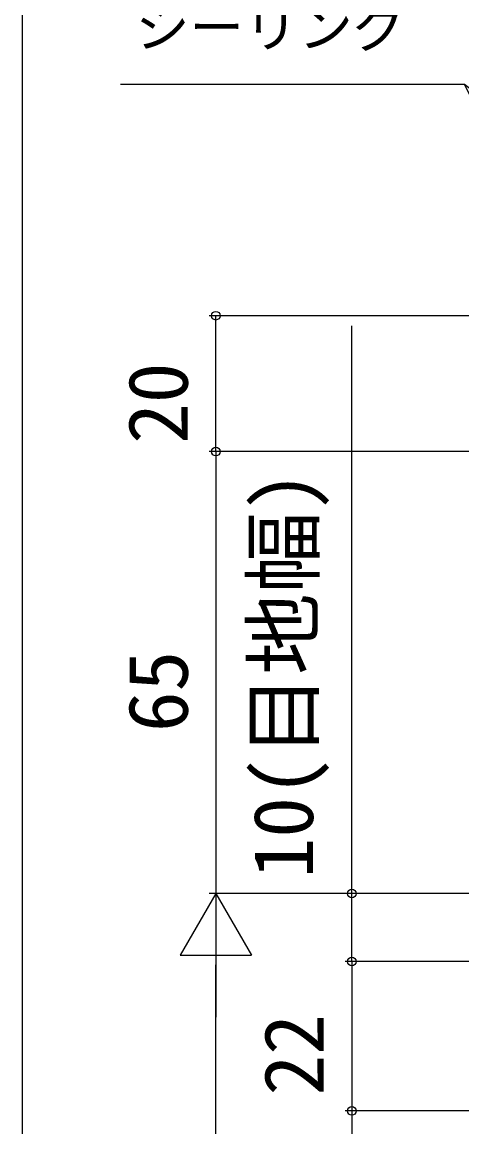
# Model space of a CAD drawing. Units: millimetres, scale not verified. Extents: x -525 to 525, y -783 to 779.
# Drawn here: x -525 to -460.3, y 467.2 to 629.8 of the extents above; entities that cross this region are included whole.
import ezdxf
from ezdxf.enums import TextEntityAlignment as Align

# ---------------------------------------------------------------- set-up
doc = ezdxf.new("R2010")
doc.units = ezdxf.units.MM
doc.header["$LTSCALE"] = 4
doc.layers.add('0-7_YKK_D', color=6, linetype='Continuous')
doc.layers.add('0-8_YKK_ZWAK', color=7, linetype='Continuous')
doc.styles.add('ＭＳ ゴシック', font='')
doc.styles.get('ＭＳ ゴシック').set_extended_font_data('MS Gothic')

msp = doc.modelspace()

# ---------------------------------------------------------------- linework, layer by layer
at = {"layer": '0-7_YKK_D'}
for p, q in [((-418.699, 586.579), (-497.499, 586.579)), ((-496.499, 566.579), (-496.499, 586.579)), ((-455.499, 566.579), (-497.499, 566.579)), ((-453.979, 566.579), (-497.499, 566.579)), ((-496.499, 566.579), (-496.499, 501.579)), ((-496.499, 501.579), (-501.749, 492.486)), ((-398.836, 501.579), (-497.499, 501.579)), ((-398.836, 501.579), (-497.499, 501.579)), ((-496.499, 501.579), (-491.249, 492.486)), ((-496.499, 501.579), (-496.499, 483.393)), ((-393.74, 501.579), (-477.499, 501.579)), ((-501.749, 492.486), (-491.249, 492.486)), ((-496.499, 171.08), (-496.499, 491.079)), ((-418.499, 491.579), (-477.499, 491.579)), ((-403, 491.579), (-477.499, 491.579)), ((-476.499, 491.579), (-476.499, 469.579)), ((-371.5, 469.579), (-477.499, 469.579)), ((-372.5, 469.579), (-477.499, 469.579)), ((-476.499, 469.579), (-476.499, 403.579))]:
    msp.add_line(p, q, dxfattribs=at)
for points in [[(-396.25, 496.579), (-397.414, 498.848), (-459.92, 620.6), (-510.511, 620.6)], [(-411.75, 583.11), (-413.762, 584.676), (-459.92, 620.6), (-502.92, 620.6)], [(-476.499, 491.579), (-476.499, 501.579), (-476.499, 585.061)]]:
    msp.add_lwpolyline(points, dxfattribs=at)
for centre in [(-496.499, 586.579), (-496.499, 566.579), (-476.499, 501.579), (-476.499, 491.579), (-476.499, 491.579), (-476.499, 469.579), (-476.499, 469.579)]:
    msp.add_circle(centre, 0.637, dxfattribs=at)
at = {"layer": '0-8_YKK_ZWAK'}
msp.add_line((-525, 746.8), (-525, -783.2), dxfattribs=at)

# ---------------------------------------------------------------- texts
at = {"layer": '0-7_YKK_D', "style": 'ＭＳ ゴシック'}
msp.add_text('シーリング', height=5.865, dxfattribs=at).set_placement((-508.369, 624.321), align=Align.BOTTOM_LEFT)
for s, p in [('20', (-497.999, 567.716)), ('10(目地幅)', (-479.568, 503.789)), ('65', (-497.999, 525.318)), ('22', (-477.999, 471.852))]:
    msp.add_text(s, height=8.798, rotation=90, dxfattribs=at).set_placement(p, align=Align.BOTTOM_LEFT)

doc.saveas('drawing.dxf')
